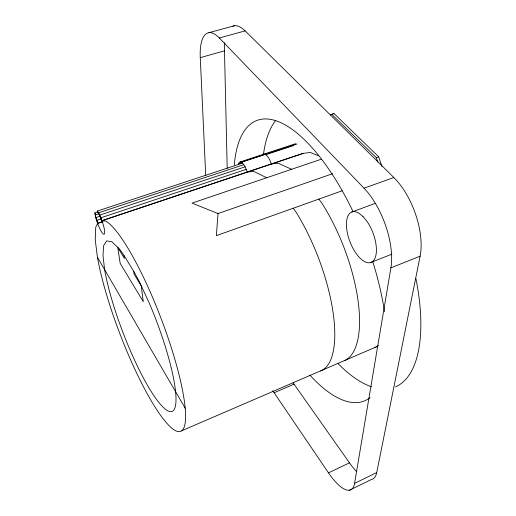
<?xml version="1.0" encoding="UTF-8"?>
<svg xmlns="http://www.w3.org/2000/svg" width="516" height="516" viewBox="0 0 516 516"><rect width="100%" height="100%" fill="white"/><g stroke="black" fill="none" stroke-linecap="round" stroke-linejoin="round"><path stroke-width="0.77" d="M332.568 173.718L218.016 213.553L216.365 235.651L342.082 190.817M238.392 164.791L239.263 162.43L240.172 161.947L295.623 143.706M272.77 390.767L328.486 472.856A43.828 14.39 64.8 0 0 354.563 483.376L390.909 267.843A57.05 26.084 69.4 0 0 364.038 188.192L219.332 37.99A48.065 17.054 74.3 0 0 200.266 57.644L205.729 175.75M97.982 211.728L94.879 213.011A13.068 2.509 70.5 0 0 96.956 221.551L98.098 224.712A13.068 2.509 70.5 0 0 104.161 234.219A13.068 2.509 70.5 0 0 102.549 222.396L101.375 219.145A13.068 2.509 70.5 0 0 97.543 211.392L97.214 211.102L242.565 163.101L245.171 166.797L247.274 172.015L253.769 171.396L266.695 177.756M349.513 490.2L371.23 479.577A43.415 15.345 64.4 0 0 376.719 472.585L420.114 256.194A56.334 27.638 69.5 0 0 393.824 177.504L245.152 30.883A47.575 18.157 74.7 0 0 232.91 26.142M102.407 221.628L97.834 223.157L95.75 227.143L95.228 239.798L97.421 257.258A113.049 21.969 69.1 0 0 162.301 417.683A113.049 21.969 69.1 0 0 175.234 360.626A113.049 21.969 69.1 0 0 105.625 221.067L101.639 220.745L99.459 215.185L97.214 211.102M330.259 114.913L333.904 113.468L378.667 156.793L381.905 166.41M332.562 114.171L333.904 113.468M263.031 154.6L264.14 154.071L265.495 154.349L266.501 155.2A10.804 4.134 72.1 0 1 271.248 163.998L278.13 163.23L291.617 169.287M354.563 483.376L376.719 472.585M328.486 472.856L349.48 462.846A43.415 15.345 64.4 0 0 356.537 471.521M274.125 392.76L294.043 384.156M181.767 430.75L376.577 346.739M390.909 267.843L420.114 256.194M370.307 262.65L391.915 254.162M351.841 211.992L375.164 203.42M364.038 188.192L393.824 177.504M331.595 114.21L376.261 157.625L378.667 156.793M321.487 159.141L192.029 203.123L218.016 213.553M101.639 220.745L302.898 153.407L310.271 152.459L318.495 155.735M101.962 220.771L303.492 153.329M97.659 223.493L102.987 221.706M97.834 223.157L95.957 217.565L100.536 216.043M100.601 217.875L246.326 169.3M96.814 220.358L101.388 218.829M98.304 212.876L243.887 164.681M95.957 217.565L95.312 214.972L99.136 213.701M99.459 215.185L245.171 166.797M240.172 161.947L241.295 162.172L265.185 154.297M241.295 162.172L297.055 143.945M238.534 163.695L242.359 162.437M265.282 154.871L293.514 145.557M200.266 57.644L224.486 50.832A47.575 18.157 74.7 0 1 224.77 42.654M219.332 37.99L245.152 30.883M208.877 32.695L234.238 25.8M241.591 162.23L242.565 163.101M318.836 199.105L321.771 203.007A105.528 40.925 69.1 0 1 344.565 360.671M293.23 208.238L296.1 212.211A106.593 38.423 69.1 0 1 320.623 370.991M293.12 382.846L349.48 462.846M124.008 255.485L119.454 248.957L111.946 241.823L106.638 240.882L103.593 245.719L102.981 255.626L104.625 269.642A91.345 17.705 69.1 0 0 165.759 409.504A91.345 17.705 69.1 0 0 149.279 303.118L138.881 280.672L133.728 271.339L124.008 255.485L124.427 258.368L117.771 247.493L120.196 263.424L143.274 301.673L141.197 285.787L134.121 274.222L133.728 271.339M97.421 257.258L185.199 408.188M376.261 157.625L377.764 162.069M94.931 212.74L95.312 214.972M224.486 50.832L227.201 168.397M370.069 397.642A150.175 58.637 69.1 0 1 309.858 375.1M234.296 164.972A150.175 58.637 69.1 0 1 352.763 210.973M372.681 261.373A150.175 58.637 69.1 0 1 384.497 311.799M371.475 386.794A148.15 63.223 69.1 0 1 338.154 363.677M263.553 153.833A148.15 63.223 69.1 0 1 275.525 120.673M415.935 278.737A148.15 63.223 69.1 0 1 395.508 386.852M378.447 345.52A104.122 44.144 69.1 0 1 374.481 347.771M362.929 216.398L358.942 213.205A26.98 12.332 69.2 0 0 348.358 236.973A26.98 12.332 69.2 0 0 372.745 261.386A26.98 12.332 69.2 0 0 366.818 221.087L362.929 216.398"/></g></svg>
